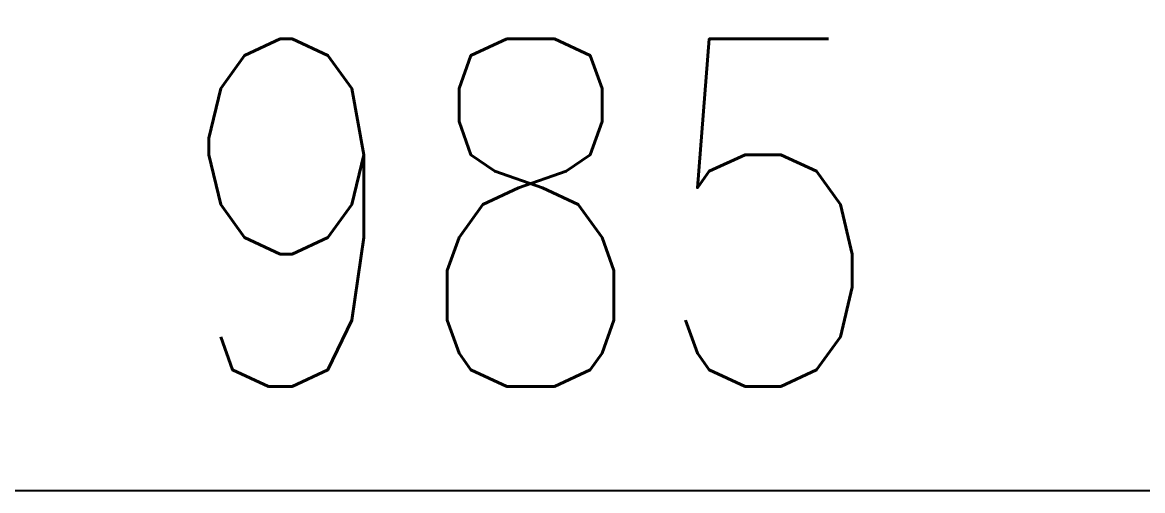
# Model space of a CAD drawing. Extents: x -1899985 to 1774885, y 556286 to 2175695.
# Drawn here: x -1663647.3 to -1663163.9, y 570037 to 570239.1 of the extents above; entities that cross this region are included whole.
import ezdxf

# ---------------------------------------------------------------- set-up
doc = ezdxf.new("R2010")
doc.units = 0
doc.header["$LTSCALE"] = 10
doc.header["$MEASUREMENT"] = 0
doc.layers.get('Defpoints').update_dxf_attribs({"color": 210})
doc.layers.add('20剖面图$0$A-LIN-V', color=9, linetype='Continuous')
doc.layers.add('A-LIN-V', color=9, linetype='Continuous')
doc.styles.add('20剖面图$0$TH_GBDIM', font='romans.shx', dxfattribs={"width": 0.8, "bigfont": 'gbcbig.shx'})
doc.dimstyles.new('20剖面图$0$TH_GBDIM', dxfattribs={"dimscale": 30, "dimtxt": 3.5, "dimasz": 2.5, "dimexe": 2, "dimexo": 0, "dimgap": 1.5, "dimtad": 1, "dimdec": 0, "dimzin": 12, "dimdsep": 46, "dimtxsty": '20剖面图$0$TH_GBDIM', "dimcen": 2.5, "dimclrd": 130, "dimclre": 130, "dimclrt": 3, "dimadec": 0, "dimazin": 3, "dimtfac": 0.714286, "dimtdec": 0, "dimtmove": 0, "dimatfit": 3, "dimfxl": 1, "dimtzin": 0, "dimlwd": -1, "dimlwe": -1, "dimarcsym": 0})

# ---------------------------------------------------------------- blocks, each defined once
blk = doc.blocks.new('*D91')
at = {"color": 0, "transparency": 16777216}
for p, q in [((-1636415, 570696.87), (-1636415, 570012.02)), ((-1634866.17, 570400.07), (-1634866.17, 570012.02)), ((-1636340, 570072.02), (-1634941.17, 570072.02))]:
    blk.add_line(p, q, dxfattribs=at)
for points in [[(-1636340, 570084.52), (-1636340, 570059.52), (-1636415, 570072.02)], [(-1634941.17, 570084.52), (-1634941.17, 570059.52), (-1634866.17, 570072.02)]]:
    blk.add_solid(points, dxfattribs=at)
at = {"layer": 'Defpoints', "color": 0, "transparency": 16777216}
for p in [(-1636415, 570696.87), (-1634866.17, 570400.07), (-1634866.17, 570072.02)]:
    blk.add_point(p, dxfattribs=at)
at = {"color": 0, "transparency": 16777216, "insert": (-1635640.59, 570192.02), "char_height": 150, "attachment_point": 5, "style": '20剖面图$0$TH_GBDIM'}
blk.add_mtext('Min. 985', dxfattribs=at)
blk = doc.blocks.new('20剖面图$0$5555rrrrrrrrrrr')
dim = blk.add_linear_dim(base=(-1634866.17, 570072.02), p1=(-1636415, 570696.87), p2=(-1634866.17, 570400.07), text='Min. 985', dimstyle='20剖面图$0$TH_GBDIM', override={"dimtxt": 5, "dimclrd": 0, "dimclre": 0, "dimclrt": 0})
dim.commit()
dim.dimension.update_dxf_attribs({"geometry": '*D91', "text_midpoint": (-1635640.59, 570072.02), "dimtype": 128})
blk = doc.blocks.new('20剖面图')
at = {"layer": '20剖面图$0$A-LIN-V'}
blk.add_blockref('20剖面图$0$5555rrrrrrrrrrr', (-27985.4, -35.04), dxfattribs=at)

msp = doc.modelspace()

# ---------------------------------------------------------------- block references
at = {"layer": 'A-LIN-V'}
msp.add_blockref('20剖面图', (0, 0), dxfattribs=at)

doc.saveas('drawing.dxf')
